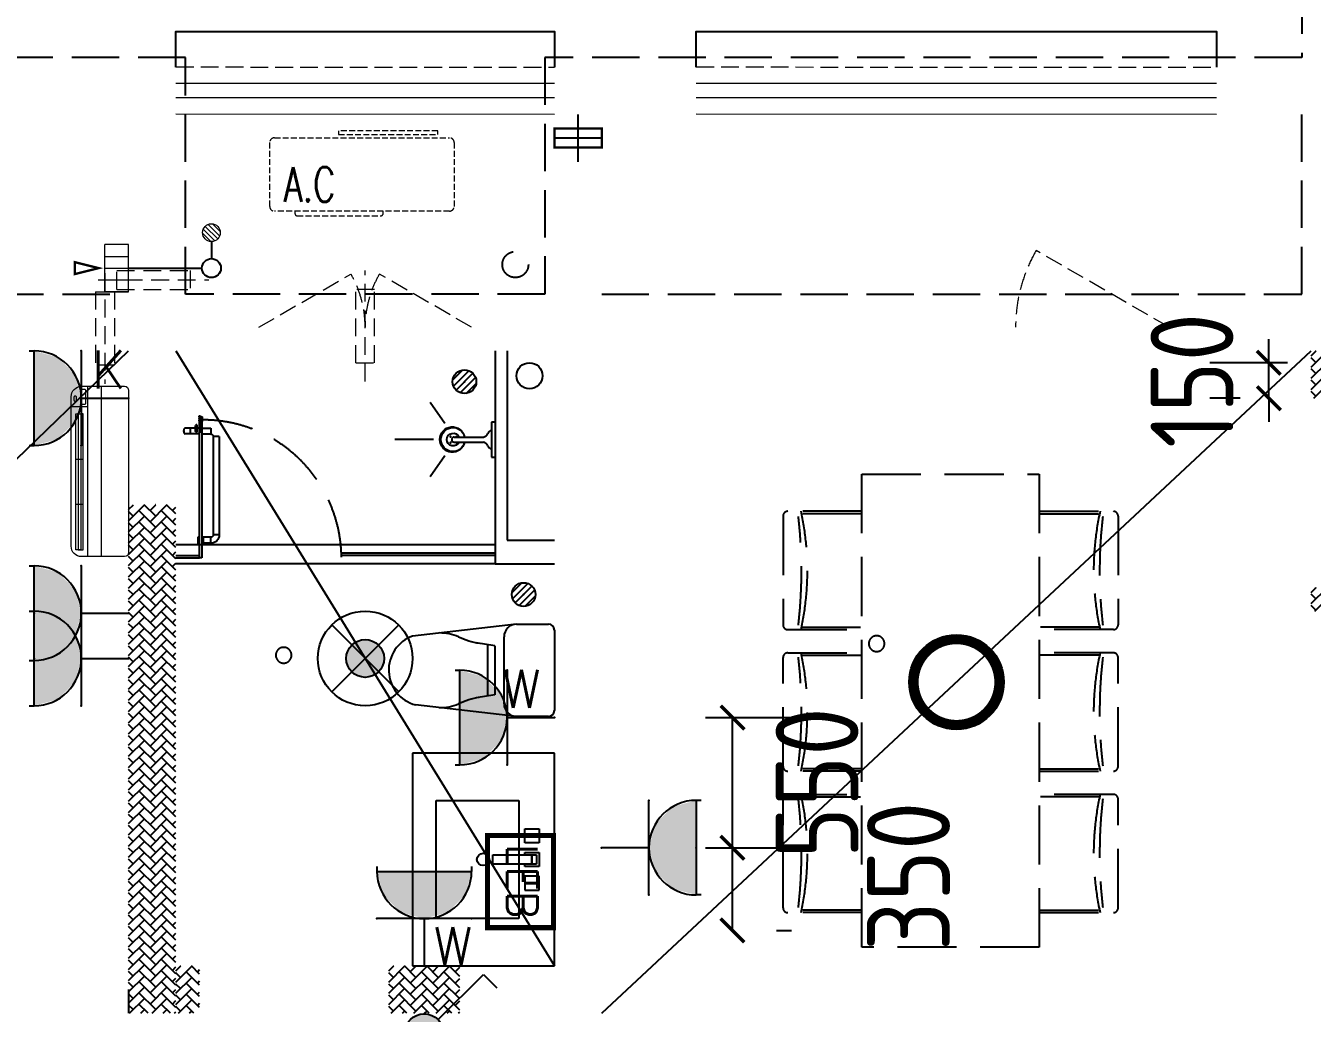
# Model space of a CAD drawing. Extents: x 3443499 to 7125205, y -1700016 to -264854.
# Drawn here: x 3692174 to 3697613, y -832253 to -828079 of the extents above; entities that cross this region are included whole.
import ezdxf
from ezdxf.enums import TextEntityAlignment as Align

# ---------------------------------------------------------------- set-up
doc = ezdxf.new("R2010")
doc.units = 0
doc.header["$LTSCALE"] = 1000
doc.header["$MEASUREMENT"] = 0
for name, pattern in [('__DASH', [0.35, 0.25, -0.1]), ('A户型$0$DASH', [0.35, 0.25, -0.1]), ('DASH', [0.35, 0.25, -0.1]), ('HIDDEN', [0.375, 0.25, -0.125])]:
    doc.linetypes.add(name, pattern=pattern)
doc.layers.get('0').update_dxf_attribs({"linetype": 'CONTINUOUS'})
doc.layers.get('Defpoints').update_dxf_attribs({"linetype": 'CONTINUOUS'})
for name, color, linetype in [('!!电气', 1, 'CONTINUOUS'), ('!校对', 2, 'CONTINUOUS'), ('5fur', 175, 'CONTINUOUS'), ('EQUIP-插座', 3, 'CONTINUOUS'), ('EQUIP-照明', 3, 'CONTINUOUS'), ('IP-bath&kitchen-JOHNSON', 4, 'CONTINUOUS'), ('LVTRY', 252, 'CONTINUOUS'), ('P-bath&kitchen-JOHNSON', 4, 'CONTINUOUS'), ('TEL_DIM', 3, 'CONTINUOUS'), ('TEL_TEXT', 7, 'CONTINUOUS'), ('VPIPE-中水', 122, 'CONTINUOUS'), ('VPIPE-凝结', 150, 'CONTINUOUS'), ('VPIPE-雨水', 4, 'DASH'), ('保温', 6, 'CONTINUOUS'), ('机电标识类', 1, 'CONTINUOUS'), ('污水', 3, 'CONTINUOUS'), ('看线', 185, 'CONTINUOUS')]:
    doc.layers.add(name, color=color, linetype=linetype)
for name, color, linetype, lineweight in [('EQUIP-消防', 3, 'CONTINUOUS', 20), ('EQUIP_地漏', 7, 'CONTINUOUS', 18), ('WINDOW', 146, 'CONTINUOUS', 20), ('平面-分水线', 189, 'CONTINUOUS', 15), ('平面-栏杆', 56, 'CONTINUOUS', 15), ('平面-看线', 252, 'CONTINUOUS', 15), ('平面-空调室内机', 176, 'CONTINUOUS', 9), ('平面-空调预留孔', 252, 'CONTINUOUS', 15)]:
    doc.layers.add(name, color=color, linetype=linetype, lineweight=lineweight)
doc.styles.add('_TCH_DIM', font='SIMPLEX', dxfattribs={"bigfont": 'GBCBIG'})
doc.styles.add('_TEL_DIM', font='SIMPLEX', dxfattribs={"width": 0.8, "height": 3.5, "bigfont": 'HZTXT'})
doc.styles.add('DIM_FONT', font='SIMPLEX', dxfattribs={"width": 0.7, "bigfont": 'GBCBIG'})
doc.styles.get("Standard").update_dxf_attribs({"font": 'gbenor.shx', "bigfont": 'gbcbig.shx'})
doc.dimstyles.get("Standard").update_dxf_attribs({"dimscale": 100, "dimtxt": 3.5, "dimasz": 1, "dimexe": 2.5, "dimexo": 3, "dimgap": 1.5, "dimtad": 1, "dimdec": 0, "dimzin": 0, "dimdsep": 46, "dimtxsty": 'Standard', "dimblk": 'ARCHTICK', "dimcen": 0.09, "dimadec": 0, "dimazin": 0, "dimtfac": 1, "dimtdec": 0, "dimtix": 1, "dimtmove": 2, "dimatfit": 3, "dimfxl": 1, "dimtolj": 1, "dimtzin": 0, "dimarcsym": 0})

# ---------------------------------------------------------------- blocks, each defined once
blk = doc.blocks.new('$equip$00001150')
at = {"const_width": 0.1}
blk.add_lwpolyline([(-0.45, 0, 1), (0.45, 0, 1)], format="xyb", close=True, dxfattribs=at)
blk.add_circle((0, 0), 0.5)
at = {"flags": 9}
blk.add_attdef('A', (0, 0), '', height=0.00002, dxfattribs=at)
blk = doc.blocks.new('$equip$00001149')
for p, q in [((-0.354, 0.354), (0.354, -0.354)), ((0.354, 0.354), (-0.354, -0.354))]:
    blk.add_line(p, q)
for radius in [0.5, 0.2]:
    blk.add_circle((0, 0), radius)
for points in [[(-0.1, 0.173), (0.1, 0.173), (-0.173, 0.1), (0.173, 0.1)], [(0, 0.2), (0, 0.2), (-0.1, 0.173), (0.1, 0.173)], [(-0.173, 0.1), (0.173, 0.1), (-0.2, 0), (0.2, 0)], [(-0.173, -0.1), (0.173, -0.1), (-0.2, 0), (0.2, 0)], [(-0.1, -0.173), (0.1, -0.173), (-0.173, -0.1), (0.173, -0.1)], [(0, -0.2), (0, -0.2), (-0.1, -0.173), (0.1, -0.173)]]:
    blk.add_solid(points)
at = {"flags": 9}
blk.add_attdef('A', (0, 0), '', height=0.00002, dxfattribs=at)
blk = doc.blocks.new('$equip$00001962')
for p, q in [((0.147, 0.356), (0.625, 0.833)), ((0.625, 0.833), (0.766, 0.692))]:
    blk.add_line(p, q)
blk.add_circle((0, 0.208), 0.208)
for p in [(0, 0.417), (-0.208, 0.208), (0.208, 0.208), (0, 0)]:
    blk.add_point(p)
for points in [[(0, 0.417), (0, 0.417), (-0.104, 0.389), (0.104, 0.389)], [(-0.18, 0.313), (0.18, 0.313), (-0.208, 0.208), (0.208, 0.208)], [(-0.104, 0.389), (0.104, 0.389), (-0.18, 0.313), (0.18, 0.313)], [(-0.18, 0.104), (0.18, 0.104), (-0.208, 0.208), (0.208, 0.208)], [(-0.104, 0.028), (0.104, 0.028), (-0.18, 0.104), (0.18, 0.104)], [(0, 0), (0, 0), (-0.104, 0.028), (0.104, 0.028)]]:
    blk.add_solid(points)
at = {"layer": 'TEL_TEXT', "style": '_TEL_DIM', "flags": 1}
blk.add_attdef('A', text='', height=0.00002, dxfattribs=at).set_placement((0, 0), align=Align.MIDDLE_CENTER)
blk = doc.blocks.new('$equip$00001764')
for p, q in [((-0.5, 1.05), (-0.5, 1)), ((-0.5, 1), (0.5, 1)), ((0.5, 1.05), (0.5, 1)), ((0.5, 0.5), (-0.5, 0.5)), ((0, 0.5), (0, 0))]:
    blk.add_line(p, q)
blk.add_arc((0, 1), 0.5, 180, 0)
for p in [(-0.5, 0.5), (0.5, 0.5), (0, 0)]:
    blk.add_point(p)
for points in [[(0.433, 0.75), (-0.433, 0.75), (0.5, 1), (-0.5, 1)], [(0.25, 0.567), (-0.25, 0.567), (0.433, 0.75), (-0.433, 0.75)], [(0, 0.5), (0, 0.5), (0.25, 0.567), (-0.25, 0.567)]]:
    blk.add_solid(points)
at = {"color": 7, "style": '_TEL_DIM'}
blk.add_attdef('$TEXT$', text='', height=0.4, dxfattribs=at).set_placement((0.303, 0.211), align=Align.MIDDLE_CENTER)
at = {"color": 7, "style": '_TEL_DIM', "flags": 1}
blk.add_attdef('A', text='', height=0.00002, dxfattribs=at).set_placement((0, 0), align=Align.MIDDLE_CENTER)
blk = doc.blocks.new('A$C09840549')
at = {"layer": 'EQUIP-消防'}
for p, q in [((94.2, 325.2), (-268.5, 325.2)), ((94.2, 65.2), (94.2, 325.2)), ((-268.5, 65.2), (94.2, 65.2))]:
    blk.add_line(p, q, dxfattribs=at)
at = {"layer": 'EQUIP-消防', "const_width": 20}
blk.add_lwpolyline([(-268.5, 325.2), (94.2, 325.2), (94.2, 65.2), (-268.5, 65.2), (-268.5, 325.2), (94.2, 325.2)], dxfattribs=at)
at = {"layer": 'EQUIP-消防'}
for p in [(-8.5, 325.2), (94.2, 195.2), (-8.5, 65.2)]:
    blk.add_point(p, dxfattribs=at)
at = {"layer": 'EQUIP-消防', "style": '_TEL_DIM'}
blk.add_attdef('I/O', text='', height=120, dxfattribs=at).set_placement((-85.4, 202.3), align=Align.MIDDLE_CENTER)
at = {"layer": 'EQUIP-消防', "style": '_TEL_DIM', "flags": 1}
blk.add_attdef('A', text='', height=0.008, dxfattribs=at).set_placement((-8.5, 65.2), align=Align.MIDDLE_CENTER)
blk = doc.blocks.new('$equip$00001237')
for p, q in [((-0.5, 1.05), (-0.5, 1)), ((-0.5, 1), (0.5, 1)), ((0.5, 1.05), (0.5, 1)), ((0.5, 0.5), (-0.5, 0.5)), ((0, 0.5), (0, 0))]:
    blk.add_line(p, q)
blk.add_arc((0, 1), 0.5, 180, 0)
for p in [(0, 1), (-0.5, 0.5), (0.5, 0.5), (0, 0)]:
    blk.add_point(p)
for points in [[(0.433, 0.75), (-0.433, 0.75), (0.5, 1), (-0.5, 1)], [(0.25, 0.567), (-0.25, 0.567), (0.433, 0.75), (-0.433, 0.75)], [(0, 0.5), (0, 0.5), (0.25, 0.567), (-0.25, 0.567)]]:
    blk.add_solid(points)
at = {"flags": 9}
blk.add_attdef('A', (0, 0), '', height=0.00002, dxfattribs=at)
blk = doc.blocks.new('_ArchTick')
at = {"color": 0, "linetype": 'ByBlock', "const_width": 0.15}
blk.add_lwpolyline([(-0.5, -0.5), (0.5, 0.5)], dxfattribs=at)
blk = doc.blocks.new('*D235')
at = {"layer": 'Defpoints', "color": 0, "transparency": 16777216}
for p in [(3694748.2, -831003.4), (3695162, -831003.4), (3694748.4, -831553.4)]:
    blk.add_point(p, dxfattribs=at)
at = {"layer": 'TEL_DIM', "color": 0, "lineweight": -2, "transparency": 16777216}
for p, q in [((3695048.2, -831003.4), (3695412, -831003.4)), ((3695162, -831553.4), (3695162, -831003.4)), ((3695048.4, -831553.4), (3695412, -831553.4))]:
    blk.add_line(p, q, dxfattribs=at)
at = {"layer": 'TEL_DIM', "color": 0, "lineweight": -2, "transparency": 16777216, "xscale": 100, "yscale": 100, "zscale": 100}
for p, rotation in [((3695162, -831003.4), 90), ((3695162, -831553.4), 270)]:
    blk.add_blockref('_ArchTick', p, dxfattribs=dict(at, rotation=rotation))
at = {"layer": 'TEL_DIM', "color": 0, "transparency": 16777216, "insert": (3695519.6, -831279.5), "char_height": 350, "attachment_point": 5, "rotation": 90}
blk.add_mtext('\\A1;550', dxfattribs=at)
blk = doc.blocks.new('A$C00A30745')
at = {"layer": '5fur', "color": 252, "linetype": 'A户型$0$DASH'}
for p, q in [((7700, 4679), (7700, 6679)), ((7700, 6679), (8450, 6679)), ((8450, 6679), (8450, 4679)), ((7366.6, 6501.9), (7366.6, 6041.9)), ((7700, 6521.9), (7386.6, 6521.9)), ((7700, 6511.9), (7444.9, 6511.9)), ((8450, 6521.9), (8763.4, 6521.9)), ((8450, 6511.9), (8705.1, 6511.9)), ((8783.4, 6501.9), (8783.4, 6041.9)), ((7386.6, 6021.9), (7700, 6021.9)), ((7444.9, 6031.9), (7700, 6031.9)), ((8705.1, 6031.9), (8450, 6031.9)), ((8763.4, 6021.9), (8450, 6021.9)), ((7366.6, 5443.6), (7366.6, 5903.6)), ((7386.6, 5923.6), (7700, 5923.6)), ((7444.9, 5913.6), (7700, 5913.6)), ((8763.4, 5923.6), (8450, 5923.6)), ((8705.1, 5913.6), (8450, 5913.6)), ((8783.4, 5443.6), (8783.4, 5903.6)), ((7700, 5423.6), (7386.6, 5423.6)), ((7700, 5433.6), (7444.9, 5433.6)), ((8450, 5433.6), (8705.1, 5433.6)), ((8450, 5423.6), (8763.4, 5423.6)), ((7366.6, 4845.3), (7366.6, 5305.3)), ((7386.6, 5325.3), (7700, 5325.3)), ((7444.9, 5315.3), (7700, 5315.3)), ((8763.4, 5325.3), (8450, 5325.3)), ((8705.1, 5315.3), (8450, 5315.3)), ((8783.4, 4845.3), (8783.4, 5305.3)), ((7700, 4825.3), (7386.6, 4825.3)), ((7700, 4835.3), (7444.9, 4835.3)), ((8450, 4835.3), (8705.1, 4835.3)), ((8450, 4825.3), (8763.4, 4825.3)), ((8450, 4679), (7700, 4679))]:
    blk.add_line(p, q, dxfattribs=at)
for centre, radius, start, end in [((7386.6, 6501.9), 20, 90, 180), ((5442.6, 6270.5), 2002.2, 353.4152, 6.5848), ((6316.2, 6271.9), 1153.9, 347.4874, 12.5126), ((9833.8, 6271.9), 1153.9, 167.4874, 192.5126), ((10707.4, 6270.5), 2002.2, 173.4152, 186.5848), ((8763.4, 6501.9), 20, 0, 90), ((7386.6, 6041.9), 20, 180, 270), ((8763.4, 6041.9), 20, 270, 0), ((7386.6, 5903.6), 20, 90, 180), ((5442.6, 5675.1), 2002.2, 353.4152, 6.5848), ((6316.2, 5673.6), 1153.9, 347.4874, 12.5126), ((9833.8, 5673.6), 1153.9, 167.4874, 192.5126), ((10707.4, 5675.1), 2002.2, 173.4152, 186.5848), ((8763.4, 5903.6), 20, 0, 90), ((7386.6, 5443.6), 20, 180, 270), ((8763.4, 5443.6), 20, 270, 0), ((7386.6, 5305.3), 20, 90, 180), ((5442.6, 5076.8), 2002.2, 353.4152, 6.5848), ((6316.2, 5075.3), 1153.9, 347.4874, 12.5126), ((9833.8, 5075.3), 1153.9, 167.4874, 192.5126), ((10707.4, 5076.8), 2002.2, 173.4152, 186.5848), ((8763.4, 5305.3), 20, 0, 90), ((7386.6, 4845.3), 20, 180, 270), ((8763.4, 4845.3), 20, 270, 0)]:
    blk.add_arc(centre, radius, start, end, dxfattribs=at)
blk = doc.blocks.new('dongkong')
at = {"layer": '平面-空调预留孔', "color": 8, "linetype": 'HIDDEN', "ltscale": 0.3}
for p, q in [((-603796, 210899.9), (-603796, 210431.5)), ((-603836, 210821), (-603836, 210510.8)), ((-603836, 210821), (-603756, 210821)), ((-603756, 210821), (-603756, 210510.8))]:
    blk.add_line(p, q, dxfattribs=at)
blk.add_lwpolyline([(-603756, 210510.8), (-603836, 210510.8)], dxfattribs=at)
blk = doc.blocks.new('rtyryrtyeeretee')
at = {"layer": '平面-空调预留孔', "color": 252, "linetype": 'DASH', "ltscale": 0.1}
for p, q in [((669748.9, 343882), (669748.9, 343872)), ((670121.7, 343872), (670121.7, 343882)), ((669758.9, 343862), (670111.7, 343862))]:
    blk.add_line(p, q, dxfattribs=at)
blk.add_lwpolyline([(670352.8, 344221.1), (669933, 344221.1), (669933, 344206), (670352.8, 344206)], close=True, dxfattribs=at)
blk.add_lwpolyline([(670402, 343882), (669662, 343882, -0.414214), (669642, 343902), (669642, 344172, -0.414214), (669662, 344192), (670402, 344192, -0.414214), (670422, 344172), (670422, 343902, -0.414214)], format="xyb", close=True, dxfattribs=at)
for centre, start, end in [((669758.9, 343872), 180, 270), ((670111.7, 343872), 270, 0)]:
    blk.add_arc(centre, 10, start, end, dxfattribs=at)
at = {"layer": '平面-空调预留孔', "color": 252, "linetype": 'DASH', "ltscale": 0.1, "style": '_TCH_DIM', "width": 0.705882}
blk.add_text('A.C', height=146.88, dxfattribs=at).set_placement((669701.4, 343921.6))
blk = doc.blocks.new('DFSFSF')
at = {"layer": '平面-分水线'}
for p, q in [((697141.9, 775567.7), (697141.9, 775667.6)), ((697342.3, 775667.6), (697142.7, 775667.6)), ((697193.1, 775567.7), (697193.1, 775667.6)), ((697242.5, 775567.7), (697242.5, 775667.6)), ((697291.9, 775567.7), (697291.9, 775667.6)), ((697342.3, 775667.6), (697342.3, 775567.7)), ((697342.3, 775567.7), (697342.3, 775667.6)), ((697342.3, 775567.7), (697142.7, 775567.7))]:
    blk.add_line(p, q, dxfattribs=at)
blk = doc.blocks.new('DFGDGDGD')
at = {"layer": '平面-分水线', "const_width": 10}
blk.add_lwpolyline([(697267.5, 775440.7), (697242.5, 775540.7), (697217.5, 775440.7)], close=True, dxfattribs=at)
blk.add_blockref('DFSFSF', (0, 0))
blk = doc.blocks.new('$TwtSys$00000141')
at = {"color": 1}
for p, q in [((-47.1, 3.8), (-5, 45.9)), ((-47.1, 3.8), (-5, 45.9)), ((-43.6, -17.5), (17.5, 43.6)), ((-43.6, -17.5), (17.5, 43.6)), ((-33.2, -33.2), (33.2, 33.2)), ((-33.2, -33.2), (33.2, 33.2)), ((-16.2, -43.5), (43.8, 16.4)), ((-16.2, -43.5), (43.8, 16.4)), ((5.7, -46.1), (46.1, -5.7)), ((5.7, -46.1), (46.1, -5.7))]:
    blk.add_line(p, q, dxfattribs=at)
blk.add_circle((0, 0), 47, dxfattribs=at)
blk.add_circle((0, 0), 47, dxfattribs=at)
blk = doc.blocks.new('A$C001338C2')
at = {"color": 8}
for p, q in [((845, 303.6), (55, 303.6)), ((109.1, 214.8), (109.1, 303.6)), ((0, 248.6), (0, 22)), ((900, 22), (900, 248.6)), ((22, 0), (878, 0))]:
    blk.add_line(p, q, dxfattribs=at)
at = {"color": 8, "lineweight": 5}
for p, q in [((864.6, 278.7), (144.5, 278.7)), ((144.5, 278.7), (144.5, 265.8)), ((387, 278.7), (144.5, 278.7)), ((144.5, 278.7), (144.5, 252.9)), ((387, 239.9), (387, 278.7)), ((864.6, 278.7), (622, 278.7)), ((622, 278.7), (622, 239.9)), ((864.6, 252.9), (864.6, 278.7)), ((900, 214.8), (0, 214.8)), ((144.5, 265.8), (864.6, 265.8)), ((144.5, 239.9), (144.5, 252.9)), ((144.5, 252.9), (864.6, 252.9)), ((864.6, 239.9), (144.5, 239.9)), ((622, 239.9), (387, 239.9)), ((864.6, 265.8), (864.6, 239.9)), ((900, 143.2), (0, 143.2))]:
    blk.add_line(p, q, dxfattribs=at)
at = {"color": 8}
for points in [[(73.1, 275), (56.8, 275, -0.414214), (51.3, 280.5), (51.3, 283.4, -0.414214), (56.8, 288.9), (73.1, 288.9, -0.414214), (78.6, 283.4), (78.6, 280.5, -0.414214)], [(89.2, 226.4), (22.2, 226.4, -0.414214), (16.7, 231.9), (16.7, 243.1, -0.414214), (22.2, 248.6), (89.2, 248.6, -0.414214), (94.7, 243.1), (94.7, 231.9, -0.414214)]]:
    blk.add_lwpolyline(points, format="xyb", close=True, dxfattribs=at)
for centre, radius, start, end in [((55, 248.6), 55, 90, 180), ((845, 248.6), 55, 360, 90), ((22, 22), 22, 180, 270), ((878, 22), 22, 270, 360)]:
    blk.add_arc(centre, radius, start, end, dxfattribs=at)
blk = doc.blocks.new('GDGDGDRGDR')
at = {"linetype": '__DASH', "ltscale": 0.1}
blk.add_wipeout([(425935.1, 371498.3), (425734.9, 371498.3), (425734.9, 371418.3), (425935.1, 371418.3)], dxfattribs=at).dxf.layer = '污水'
at = {"layer": '机电标识类', "color": 250, "linetype": 'DASH', "ltscale": 400}
for p, q in [((425834.8, 371358.3), (425834.8, 371558.3)), ((425935.1, 371458.3), (425734.9, 371458.3))]:
    blk.add_line(p, q, dxfattribs=at)
at = {"layer": '污水', "linetype": '__DASH', "ltscale": 0.1, "const_width": 10}
blk.add_lwpolyline([(425935.1, 371498.3), (425734.9, 371498.3), (425734.9, 371418.3), (425935.1, 371418.3)], close=True, dxfattribs=at)
blk = doc.blocks.new('A$C263B1184')
at = {"layer": '保温', "linetype": 'ByBlock', "ltscale": 10}
h = blk.add_hatch(dxfattribs=at)
h.set_pattern_fill('AR-HBONE', color=251, scale=55)
h.set_pattern_definition([(45, (-1012960.393, -342660.66), (0, 47.4157523), [100.584, -33.528]), (135, (-1012936.685, -342636.954), (3e-15, 47.4157523), [100.584, -33.528])])
h.paths.add_polyline_path([(-3700, 8800), (-3700, 9000), (-3900, 9000), (-3900, 8800)])
h = blk.add_hatch(dxfattribs=at)
h.set_pattern_fill('AR-HBONE', color=251, scale=55)
h.set_pattern_definition([(45, (-1017960.394, -343310.663), (0, 47.4157523), [100.584, -33.528]), (135, (-1017936.686, -343286.955), (3e-15, 47.4157523), [100.584, -33.528])])
h.paths.add_polyline_path([(-8700, 6200), (-8700, 8350), (-8900, 8350), (-8900, 6200)])
h = blk.add_hatch(dxfattribs=at)
h.set_pattern_fill('AR-HBONE', color=251, scale=55)
h.set_pattern_definition([(45, (-1012960.295, -343660.66), (0, 47.4157523), [100.584, -33.528]), (135, (-1012936.587, -343636.954), (3e-15, 47.4157523), [100.584, -33.528])])
h.paths.add_polyline_path([(-3699.9, 7900), (-3699.9, 8000), (-3899.9, 8000), (-3899.9, 7900)])
h = blk.add_hatch(dxfattribs=at)
h.set_pattern_fill('AR-HBONE', color=251, scale=55)
h.set_pattern_definition([(45, (-1017760.394, -345260.66), (0, 47.4157523), [100.584, -33.528]), (135, (-1017736.686, -345236.954), (3e-15, 47.4157523), [100.584, -33.528])])
h.paths.add_polyline_path([(-8600, 6200), (-8600, 6400), (-8700, 6400), (-8700, 6200)])
h = blk.add_hatch(dxfattribs=at)
h.set_pattern_fill('AR-HBONE', color=251, scale=55)
h.set_pattern_definition([(45, (-1016860.394, -345260.66), (0, 47.4157523), [100.584, -33.528]), (135, (-1016836.686, -345236.954), (3e-15, 47.4157523), [100.584, -33.528])])
h.paths.add_polyline_path([(-7500, 6200), (-7500, 6400), (-7800, 6400), (-7800, 6200)])
at = {"layer": '保温', "color": 251, "linetype": 'ByBlock', "ltscale": 10}
blk.add_line((-8900, 6300), (-8900, 6200), dxfattribs=at)
blk = doc.blocks.new('A$C25274923')
blk.add_hatch(color=252).paths.add_polyline_path([(5000.1, 10820.6), (5001.3, 10823.3), (5009.6, 10819.9), (5008.5, 10817.1)])
at = {"color": 252, "linetype": 'DASH', "ltscale": 0.8}
for p, q in [((9659.9, 12640), (9659.9, 12340)), ((4940.2, 12340.3), (1660, 12340)), ((4940, 11340), (4940.2, 12340.3)), ((9659.9, 12340), (6460, 12340)), ((6460, 12340), (6460, 11340)), ((9659.9, 11340), (9659.9, 12100)), ((1900, 11340), (4699.9, 11340)), ((6460, 11340), (4940, 11340)), ((6700, 11340), (9659.9, 11340))]:
    blk.add_line(p, q, dxfattribs=at)
at = {"color": 252}
for p, q in [((6070.4, 10977.1), (6112.8, 11019.5)), ((6073.4, 10951.7), (6138.2, 11016.5)), ((6084.5, 10934.6), (6155.3, 11005.4)), ((6101.6, 10923.5), (6166.4, 10988.3)), ((6127, 10920.5), (6169.4, 10962.9)), ((5000.8, 10823.5), (4999.2, 10824.2)), ((5011.2, 10819.8), (4999.5, 10824.6)), ((4999.3, 10803.5), (5001.5, 10803)), ((5001.5, 10803), (4999.3, 10803.1)), ((5000.8, 10823.5), (4999.5, 10820.3)), ((5008.7, 10816.5), (4999.5, 10820.3)), ((4999.7, 10812.7), (5010.1, 10812.7)), ((4999.7, 10811.5), (5010.2, 10811.5)), ((4999.9, 10811.5), (4999.9, 10790.1)), ((5004.9, 10822.4), (5004.9, 10783.3)), ((5010.5, 10803.5), (5008.3, 10803)), ((5008.3, 10803), (5010.4, 10803)), ((5010.1, 10819.7), (5008.7, 10816.5)), ((5009.9, 10811.5), (5009.9, 10791.9)), ((5010.6, 10819.5), (5010.1, 10819.7)), ((6320.4, 10077.1), (6362.8, 10119.5)), ((6323.4, 10051.7), (6388.2, 10116.5)), ((6334.5, 10034.6), (6405.3, 10105.4)), ((6351.6, 10023.5), (6416.4, 10088.3)), ((6377, 10020.5), (6419.4, 10062.9)), ((6340.5, 9944.8), (5900.6, 9894.8)), ((6340.5, 9944.8), (6474.9, 9944.8)), ((6499.9, 9919.8), (6499.9, 9579.8)), ((6248.6, 9853.1), (6169.8, 9866.6)), ((6216.6, 9858.6), (6216.6, 9641.1)), ((6248.6, 9853.1), (6248.6, 9646.6)), ((6287.2, 9608.1), (6287.2, 9891.6)), ((6248.6, 9646.6), (6169.8, 9633.1)), ((6340.5, 9554.8), (5912.8, 9603.5)), ((6474.9, 9554.8), (6340.5, 9554.8)), ((5999.9, 9200), (6349.9, 9200)), ((5999.9, 8700.3), (5999.9, 9200)), ((6349.9, 9200), (6349.9, 8700.3)), ((6375, 9020.2), (6375, 9080.2)), ((6375, 9080.2), (6435, 9080.2)), ((6380, 9053.2), (6380, 9047.2)), ((6430, 9053.2), (6380, 9053.2)), ((6380, 9047.2), (6430, 9047.2)), ((6430, 9047.2), (6430, 9053.2)), ((6435, 9080.2), (6435, 9020.2)), ((6435, 9020.2), (6375, 9020.2)), ((6375, 8970.2), (6375, 8980.2)), ((6375, 8980.2), (6435, 8980.2)), ((6435, 8980.2), (6435, 8920.2)), ((6240, 8930.2), (6240, 8970.2)), ((6240, 8970.2), (6405, 8970.2)), ((6405, 8930.2), (6240, 8930.2)), ((6375, 8920.2), (6375, 8930.2)), ((6405, 8970.2), (6405, 8930.2)), ((6405, 8930.2), (6405, 8970.2)), ((6405, 8970.2), (6425, 8970.2)), ((6425, 8930.2), (6405, 8930.2)), ((6425, 8970.2), (6425, 8930.2)), ((6435, 8920.2), (6375, 8920.2)), ((6375, 8880.2), (6375, 8820.2)), ((6435, 8880.2), (6375, 8880.2)), ((6375, 8880.2), (6375, 8820.2)), ((6435, 8820.2), (6435, 8880.2)), ((6375, 8820.2), (6435, 8820.2)), ((6380, 8847.2), (6380, 8853.2)), ((6380, 8853.2), (6430, 8853.2)), ((6430, 8847.2), (6380, 8847.2)), ((6430, 8853.2), (6430, 8847.2)), ((6349.9, 8700.3), (5999.9, 8700.3))]:
    blk.add_line(p, q, dxfattribs=at)
blk.add_circle((6198.7, 8950.2), 26, dxfattribs=at)
for centre, radius, start, end in [((4999, 10823.6), 1.17, 67.467, 199.9599), ((4999, 10823.8), 0.5, 67.467, 199.2391), ((5010.9, 10806.5), 13.4, 154.9185, 209.8498), ((4978.5, 10816.1), 20.6, 349.1527, 19.9599), ((4975.8, 10815.7), 24, 352.9513, 19.2391), ((5011.2, 10807), 12.4, 158.6522, 196.0549), ((5010.9, 10805.2), 11.7, 190.4823, 204.5814), ((4999.8, 10800.1), 0.5, 209.8498, 24.5814), ((5010.1, 10800.2), 0.5, 155.7717, 331.0221), ((5001.1, 10804.3), 9.42, 335.7717, 351.9846), ((4991.4, 10818.2), 19.5, 343.7516, 2.5342), ((4996.3, 10806.9), 14.6, 346.2853, 18.1027), ((5010.4, 10819), 0.5, 1.9458, 67.267), ((4998.7, 10806.5), 13.5, 331.0221, 24.8476), ((4991.4, 10818.2), 20.5, 343.0997, 2.0085), ((5010.9, 10818.8), 1, 4.2348, 68.4734), ((6013, 9683.5), 224.1, 68.5202, 90), ((6340.5, 9891.6), 53.3, 90, 180), ((6474.9, 9919.8), 25, 0, 90), ((5952.5, 9751.1), 152.8, 109.8819, 254.9227), ((6226, 10155), 293.8, 243.5369, 261.4828), ((6226, 9344.7), 293.8, 98.5172, 116.4631), ((6013, 9816.2), 224.1, 270, 291.4798), ((6340.5, 9608.1), 53.3, 180, 270), ((6474.9, 9579.8), 25, 270, 0)]:
    blk.add_arc(centre, radius, start, end, dxfattribs=at)
at = {"color": 252, "linetype": '__DASH'}
for centre, start, end in [((5355.5, 9813.6), 90.0001, 270.0001), ((5355.5, 9813.6), 270.0001, 90.0001), ((7862.5, 9862.5), 90, 270), ((7862.5, 9862.5), 270, 90)]:
    blk.add_arc(centre, 33.3, start, end, dxfattribs=at)
at = {"color": 252}
for centre, major_axis, start_param, end_param in [((6119.9, 10970), (35.4, 35.4), 5.497787, 11.780972), ((6369.9, 10070), (-35.4, 35.4), 3.926991, 10.210176)]:
    blk.add_ellipse(centre, major_axis=major_axis, ratio=1, start_param=start_param, end_param=end_param, dxfattribs=at)
blk.add_open_spline([(5009.9, 10791.9), (5009, 10791.1), (5007.2, 10789.4), (5004, 10793.2), (5001.5, 10791.3), (4999.9, 10790.1)], degree=3, knots=[0, 0, 0, 0, 3.066329, 6.218313, 11.124135, 11.124135, 11.124135, 11.124135], dxfattribs=at)
for p in [(6119.9, 10970), (6369.9, 10070)]:
    blk.add_point(p, dxfattribs=at)
at = {"layer": 'IP-bath&kitchen-JOHNSON', "color": 252}
for p, q in [((6249.9, 11100), (6249.9, 10199.7)), ((6299.9, 11100), (6299.9, 10299.7)), ((6036.7, 10793.2), (5975, 10882.6)), ((5988.5, 10725), (5825.2, 10725)), ((6036.7, 10656.7), (5974.9, 10567.3)), ((6299.9, 10299.7), (6499.9, 10299.7)), ((6249.9, 10279.7), (4899.9, 10279.7)), ((4899.9, 10234.7), (4999.9, 10234.7)), ((4999.9, 10224.7), (4999.9, 10234.7)), ((6249.9, 10244.7), (5599.9, 10244.7)), ((5599.9, 10234.7), (5599.9, 10244.7)), ((6249.9, 10234.7), (5599.9, 10234.7)), ((4899.9, 10224.7), (4999.9, 10224.7)), ((6249.9, 10199.7), (4899.9, 10199.7)), ((6249.9, 10199.7), (6499.9, 10199.7))]:
    blk.add_line(p, q, dxfattribs=at)
at = {"layer": 'IP-bath&kitchen-JOHNSON', "color": 252, "extrusion": (0, 0, -1)}
for centre, major_axis, ratio, start_param, end_param in [((6071.1, 10725.1), (0, 51), 0.990052, 1.778622, 7.646156), ((6072.1, 10725.1), (0, 26.8), 0.994812, 1.973916, 7.450862)]:
    blk.add_ellipse(centre, major_axis=major_axis, ratio=ratio, start_param=start_param, end_param=end_param, dxfattribs=at)
at = {"layer": 'LVTRY', "color": 252}
for p, q in [((4993.7, 10774.1), (4939, 10774.1)), ((4962, 10748.8), (4962, 10774.1)), ((4985.4, 10787), (4983.1, 10784.7)), ((4983.1, 10759.4), (4983.1, 10784.7)), ((4988.3, 10787), (4985.4, 10787)), ((4985.4, 10787), (4985.4, 10769.6)), ((4985.4, 10757.1), (4985.4, 10774.5)), ((4988.3, 10787), (4988.3, 10757.1)), ((4999.9, 10224.7), (4999.9, 10811.5)), ((4999.9, 10811.5), (5009.9, 10811.5)), ((5003.7, 10787), (5001.9, 10785.3)), ((5001.9, 10784.7), (5001.9, 10785.3)), ((5010, 10787), (5003.7, 10787)), ((5003.7, 10784.7), (5003.7, 10787)), ((5007.1, 10787), (5004.8, 10784.7)), ((5004.8, 10769.6), (5004.8, 10784.7)), ((5007.1, 10768), (5007.1, 10787)), ((5007.1, 10776.1), (5007.1, 10757.1)), ((5009.9, 10811.5), (5009.9, 10224.7)), ((5010, 10757.1), (5010, 10787)), ((5015.6, 10774.1), (5047.3, 10774.1)), ((5047.3, 10774.1), (5047.3, 10748.8)), ((6249.9, 10798.6), (6234.1, 10798.6)), ((6234.1, 10798.6), (6234.1, 10651.4)), ((6249.9, 10798.6), (6249.9, 10651.4)), ((4993.7, 10748.8), (4939, 10748.8)), ((4985.4, 10757.1), (4983.1, 10759.4)), ((4988.3, 10757.1), (4985.4, 10757.1)), ((5001.9, 10759.4), (5001.9, 10758.8)), ((5003.7, 10757.1), (5001.9, 10758.8)), ((5003.7, 10759.4), (5003.7, 10757.1)), ((5010, 10757.1), (5003.7, 10757.1)), ((5004.8, 10769.6), (5004.8, 10759.4)), ((5007.1, 10757.1), (5004.8, 10759.4)), ((5015.6, 10748.8), (5047.3, 10748.8)), ((5057.6, 10738.4), (5057.7, 10322.7)), ((5083, 10738.4), (5057.6, 10738.4)), ((5083, 10738.4), (5083, 10322.7)), ((6076.4, 10735.6), (6200.6, 10735.6)), ((6076.4, 10714.5), (6200.6, 10714.5)), ((6234.1, 10651.4), (6249.9, 10651.4)), ((4996, 10314.7), (4994.3, 10312.9)), ((4994.3, 10286.4), (4994.3, 10312.9)), ((4996, 10284.7), (4996, 10314.7)), ((4998.9, 10314.7), (4996, 10314.7)), ((4998.9, 10284.7), (4996, 10284.7)), ((4998.9, 10284.7), (4998.9, 10314.7)), ((5010.4, 10314.7), (5013.3, 10314.7)), ((5010.4, 10314.7), (5010.4, 10284.7)), ((5010.4, 10284.7), (5013.3, 10284.7)), ((5013.3, 10314.7), (5013.3, 10284.7)), ((5013.3, 10314.7), (5015.6, 10312.4)), ((5013.3, 10284.7), (5015.6, 10287)), ((5015.6, 10312.4), (5015.6, 10287)), ((5047.3, 10312.4), (5015.6, 10312.4)), ((5047.3, 10287), (5015.6, 10287)), ((5047.3, 10287), (5047.3, 10312.4)), ((5083, 10322.7), (5057.7, 10322.7)), ((5009.9, 10224.7), (4999.9, 10224.7)), ((6499.9, 9400), (5899.9, 9400)), ((5899.9, 9400), (5899.9, 8500)), ((6499.9, 8500), (6499.9, 9400)), ((5899.9, 8500), (6499.9, 8500))]:
    blk.add_line(p, q, dxfattribs=at)
for centre, radius, start, end in [((4947.6, 10761.5), 15.3, 124.0384, 235.947), ((6076.4, 10725.1), 10.5, 89.9915, 269.9915), ((6192.4, 10764.1), 29.7, 286.0573, 334.4592), ((6233.5, 10748.2), 14.6, 87.5818, 167.6166), ((6192.3, 10685.8), 29.9, 25.5934, 74.1055), ((6233.5, 10701.8), 14.6, 192.3665, 272.4012)]:
    blk.add_arc(centre, radius, start, end, dxfattribs=at)
at = {"layer": 'LVTRY', "color": 252, "extrusion": (0, 0, -1)}
for centre, major_axis, ratio, start_param, end_param in [((6068.6, 10725.1), (0, 53.6), 0.987577, 1.76809, 7.656688), ((5047.3, 10738.4), (7.33, 7.33), 1, -0.78527, 0.785526), ((6060.7, 10737.5), (-1.43, 0), 0.85, 4.712389, 10.995574), ((6085.2, 10737.5), (-1.43, 0), 0.85, 4.712389, 10.995574), ((6060.7, 10712.6), (-1.43, 0), 0.85, 4.712389, 10.995574), ((6085.2, 10712.6), (-1.43, 0), 0.85, 4.712389, 10.995574), ((5047.3, 10322.7), (7.33, 7.33), 1, 0.785526, 2.356322), ((5047.3, 10322.7), (-25.3, 25.3), 1, 2.356322, 3.927118)]:
    blk.add_ellipse(centre, major_axis=major_axis, ratio=ratio, start_param=start_param, end_param=end_param, dxfattribs=at)
at = {"layer": 'P-bath&kitchen-JOHNSON', "color": 252, "linetype": 'DASH'}
blk.add_arc((5013.7, 10222.2), 586.2, 0.6078, 90.2033, dxfattribs=at)
at = {"layer": 'VPIPE-中水', "color": 252, "linetype": 'Continuous'}
blk.add_circle((6394.8, 10995), 55, dxfattribs=at)
at = {"layer": 'VPIPE-凝结', "color": 252}
blk.add_line((4700, 11450), (5010, 11450), dxfattribs=at)
blk.add_lwpolyline([(5050, 11562.4), (5050, 11490)], dxfattribs=at)
blk.add_circle((5050, 11450), 40, dxfattribs=at)
at = {"layer": 'VPIPE-雨水', "color": 252}
blk.add_circle((6335, 11465), 55, dxfattribs=at)
at = {"layer": 'WINDOW', "color": 252, "linetype": 'DASH', "ltscale": 0.3}
for points in [[(9100, 11200), (8536.9, 11524.6, 0.131485), (8450, 11200)], [(5250, 11200), (5639.8, 11424.9, -0.131605), (5700, 11200)], [(6150, 11200), (5760.2, 11424.9, 0.131605), (5700, 11200)]]:
    blk.add_lwpolyline(points, format="xyb", dxfattribs=at)
at = {"layer": '平面-栏杆', "color": 252}
for points in [[(6500, 12230), (4900, 12230.3)], [(9300, 12230), (7100, 12230.3)], [(6500, 12170), (4900, 12170.3)], [(9300, 12170), (7100, 12170.3)]]:
    blk.add_lwpolyline(points, dxfattribs=at)
at = {"layer": '平面-看线', "color": 252, "linetype": 'DASH', "ltscale": 0.3}
for p, q in [((4900, 12300.3), (6500, 12300)), ((7100, 12300.3), (9300, 12300))]:
    blk.add_line(p, q, dxfattribs=at)
at = {"layer": '平面-看线', "color": 252}
for points in [[(6500, 12100), (4900, 12100.3)], [(9300, 12100), (7100, 12100.3)]]:
    blk.add_lwpolyline(points, dxfattribs=at)
at = {"layer": '看线', "color": 252, "ltscale": 0.5}
for points in [[(4900, 12300), (4900, 12450), (6500, 12450), (6500, 12300)], [(7100, 12300), (7100, 12450), (9300, 12450), (9300, 12300)]]:
    blk.add_lwpolyline(points, dxfattribs=at)
at = {"color": 252}
for name, p in [('rtyryrtyeeretee', (-664345.6, -332191)), ('A$C00A30745', (100, 3900)), ('A$C263B1184', (13600, 2100))]:
    blk.add_blockref(name, p, dxfattribs=at)
at = {"color": 252, "rotation": 270}
blk.add_blockref('DFGDGDGD', (-770967.6, 708692.5), dxfattribs=at)
at = {"layer": 'EQUIP_地漏', "color": 252, "xscale": -0.8, "yscale": -0.8, "zscale": 0.8, "rotation": 270}
blk.add_blockref('$TwtSys$00000141', (5050, 11600), dxfattribs=at)
at = {"layer": '平面-空调室内机', "color": 252, "ltscale": 0.3}
blk.add_blockref('dongkong', (608395.9, -199470.7), dxfattribs=at)
at = {"layer": '平面-空调室内机', "color": 252, "ltscale": 0.3, "rotation": 90}
blk.add_blockref('dongkong', (215470.7, 615196), dxfattribs=at)
at = {"layer": '平面-空调室内机', "color": 252, "ltscale": 0.3, "xscale": -1, "rotation": 180}
blk.add_blockref('dongkong', (609496, 221870.8), dxfattribs=at)
at = {"layer": '平面-空调预留孔', "color": 252, "xscale": -0.8000000000465648, "yscale": 0.8000000000465648, "zscale": 0.8000000000465646, "rotation": 89.99999976656984}
blk.add_blockref('A$C001338C2', (4699.9, 10950.3), dxfattribs=at)
at = {"layer": 'LVTRY', "color": 252, "style": 'DIM_FONT', "text_generation_flag": 4, "width": 0.8, "flags": 9}
for tag, p in [('YSIZE', (10837.5, 12299)), ('XSIZE', (10837.5, 12299)), ('YSIZE', (38237.5, 12299)), ('XSIZE', (38237.5, 12299)), ('YSIZE', (38237.7, 12299)), ('XSIZE', (38237.7, 12299))]:
    blk.add_attdef(tag, p, '', height=0.5, rotation=90, dxfattribs=at)
at = {"layer": 'LVTRY', "color": 252, "style": 'DIM_FONT', "width": 0.8, "flags": 9}
for tag, p in [('YSIZE', (16562.5, 12299)), ('XSIZE', (16562.5, 12299)), ('YSIZE', (43962.5, 12299)), ('XSIZE', (43962.5, 12299)), ('YSIZE', (43962.7, 12299)), ('XSIZE', (43962.7, 12299))]:
    blk.add_attdef(tag, p, '', height=0.5, rotation=90, dxfattribs=at)
at = {"color": 252}
blk.add_blockref('GDGDGDRGDR', (-419234.8, -359458.3), dxfattribs=at)
blk = doc.blocks.new('*D236')
at = {"layer": '!!电气', "color": 0, "lineweight": -2, "transparency": 16777216}
for p, q in [((3695162, -831903.4), (3695162, -831553.4)), ((3695309, -831553.4), (3695412, -831553.4)), ((3695348.4, -831903.4), (3695412, -831903.4))]:
    blk.add_line(p, q, dxfattribs=at)
at = {"layer": 'Defpoints', "color": 0, "transparency": 16777216}
for p in [(3695009, -831553.4), (3695162, -831553.4), (3695048.4, -831903.4)]:
    blk.add_point(p, dxfattribs=at)
at = {"layer": '!!电气', "color": 0, "lineweight": -2, "transparency": 16777216, "xscale": 100, "yscale": 100, "zscale": 100}
for p, rotation in [((3695162, -831553.4), 90), ((3695162, -831903.4), 270)]:
    blk.add_blockref('_ArchTick', p, dxfattribs=dict(at, rotation=rotation))
at = {"layer": '!!电气', "color": 0, "transparency": 16777216, "insert": (3695906.3, -831674.7), "char_height": 350, "attachment_point": 5, "rotation": 90}
blk.add_mtext('\\A1;350', dxfattribs=at)
blk = doc.blocks.new('*D241')
at = {"layer": '!!电气', "color": 0, "lineweight": -2, "transparency": 16777216}
for p, q in [((3697429.8, -829503.4), (3697429.8, -829403.4)), ((3697509.1, -829503.4), (3697179.8, -829503.4)), ((3697429.8, -829653.4), (3697429.8, -829503.4)), ((3697309.1, -829653.4), (3697179.8, -829653.4)), ((3697429.8, -829653.4), (3697429.8, -829753.4))]:
    blk.add_line(p, q, dxfattribs=at)
at = {"layer": 'Defpoints', "color": 0, "transparency": 16777216}
for p in [(3697429.8, -829503.4), (3697809.1, -829503.4), (3697609.1, -829653.4)]:
    blk.add_point(p, dxfattribs=at)
at = {"layer": '!!电气', "color": 0, "lineweight": -2, "transparency": 16777216, "xscale": 100, "yscale": 100, "zscale": 100}
for p, rotation in [((3697429.8, -829503.4), 270), ((3697429.8, -829653.4), 90)]:
    blk.add_blockref('_ArchTick', p, dxfattribs=dict(at, rotation=rotation))
at = {"layer": '!!电气', "color": 0, "transparency": 16777216, "insert": (3697104.8, -829578.4), "char_height": 350, "attachment_point": 5, "rotation": 90}
blk.add_mtext('\\A1;150', dxfattribs=at)

msp = doc.modelspace()

# ---------------------------------------------------------------- linework, layer by layer
at = {"layer": '!!电气', "color": 1}
for p, q in [((3689809.1, -832153.4), (3692609.1, -829453.4)), ((3692809.1, -829453.4), (3694409.2, -832053.4)), ((3694609.2, -832253.4), (3697609.1, -829453.4))]:
    msp.add_line(p, q, dxfattribs=at)

# ---------------------------------------------------------------- block references
at = {"layer": 'EQUIP-插座', "color": 2}
ref = msp.add_blockref('$equip$00001764', (3692609.1, -829653.4), dxfattribs=dict(at, xscale=400.0000000000008, yscale=400.0000000000008, zscale=400.0000000000008, rotation=89.99999248656573))
ref.add_attrib('$TEXT$', 'K', dxfattribs={"layer": '0', "color": 7, "height": 160, "style": '_TEL_DIM'}).set_placement((3692524.7, -829532.2), align=Align.MIDDLE_CENTER)
at = {"layer": 'EQUIP-插座', "color": 2, "xscale": 400.0000000000008, "yscale": 400.0000000000008, "zscale": 400.0000000000008, "rotation": 89.99999248656573}
msp.add_blockref('$equip$00001237', (3692609.1, -830753.4), dxfattribs=at)
at = {"layer": 'EQUIP-插座', "color": 2}
ref = msp.add_blockref('$equip$00001764', (3694409.1, -831003.4), dxfattribs=dict(at, xscale=400, yscale=400, zscale=400, rotation=90))
ref.add_attrib('$TEXT$', 'W ', dxfattribs={"layer": '0', "color": 7, "height": 160, "style": '_TEL_DIM'}).set_placement((3694324.7, -830882.2), align=Align.MIDDLE_CENTER)
at = {"layer": 'EQUIP-插座', "color": 2, "xscale": 400, "yscale": 400, "zscale": 400}
msp.add_blockref('$equip$00001764', (3693859.1, -832053.4), dxfattribs=at).add_auto_attribs({'$TEXT$': 'W'})
at = {"layer": 'EQUIP-消防'}
ref = msp.add_blockref('A$C09840549', (3694056.4, -831603.2), dxfattribs=dict(at, xscale=-1.073825519531965, yscale=1.073825119296089, zscale=1.073825503355705, rotation=270))
ref.add_attrib('I/O', 'LEB', dxfattribs={"color": 7, "height": 128.86, "rotation": 270, "style": '_TEL_DIM'}).set_placement((3694273.7, -831694.9), align=Align.MIDDLE_CENTER)
at = {"layer": 'EQUIP-照明', "color": 1, "xscale": 400, "yscale": 400, "zscale": 400}
for name, p in [('$equip$00001149', (3693609.2, -830753.4)), ('$equip$00001150', (3696109.2, -830853.4))]:
    msp.add_blockref(name, p, dxfattribs=at)
at = {"layer": 'EQUIP-照明', "color": 2, "xscale": 400, "yscale": 400, "zscale": 400}
msp.add_blockref('$equip$00001962', (3693859.1, -832422.2), dxfattribs=at)

# ---------------------------------------------------------------- dimensions: what is measured, and where the dimension line sits
at = {"layer": 'TEL_DIM', "color": 6}
dim = msp.add_linear_dim(base=(3695162, -831003.4), p1=(3694748.4, -831553.4), p2=(3694748.2, -831003.4), angle=90, dimstyle='Standard', override={"dimzin": 8}, dxfattribs=at)
dim.commit()
dim.dimension.update_dxf_attribs({"geometry": '*D235', "text_midpoint": (3695519.6, -831279.5), "dimtype": 128})

# ---------------------------------------------------------------- next in the draw order: block references
at = {"layer": '!校对'}
msp.add_blockref('A$C25274923', (3687909.1, -840553.4), dxfattribs=at)

# ---------------------------------------------------------------- next in the draw order: block references
at = {"layer": 'EQUIP-插座', "xscale": 400, "yscale": 400, "zscale": 400, "rotation": 90}
msp.add_blockref('$equip$00001237', (3692609.1, -830561.9), dxfattribs=at)
at = {"layer": 'EQUIP-插座', "color": 2, "xscale": 399.9999999999999, "yscale": 399.9999999999999, "zscale": 399.9999999999999, "rotation": 270.0000033142288}
msp.add_blockref('$equip$00001237', (3694609, -831553.4), dxfattribs=at)

# ---------------------------------------------------------------- next in the draw order: dimensions: what is measured, and where the dimension line sits
at = {"layer": '!!电气'}
dim = msp.add_linear_dim(base=(3697429.8, -829503.4), p1=(3697609.1, -829653.4), p2=(3697809.1, -829503.4), angle=90, dimstyle='Standard', override={"dimzin": 8}, dxfattribs=at)
dim.commit()
dim.dimension.update_dxf_attribs({"geometry": '*D241', "text_midpoint": (3697104.8, -829578.4)})
dim = msp.add_linear_dim(base=(3695162, -831553.4), p1=(3695048.4, -831903.4), p2=(3695009, -831553.4), angle=90, dimstyle='Standard', override={"dimzin": 8}, dxfattribs=at)
dim.commit()
dim.dimension.update_dxf_attribs({"geometry": '*D236', "text_midpoint": (3695906.3, -831674.7), "dimtype": 128})

doc.saveas('drawing.dxf')
